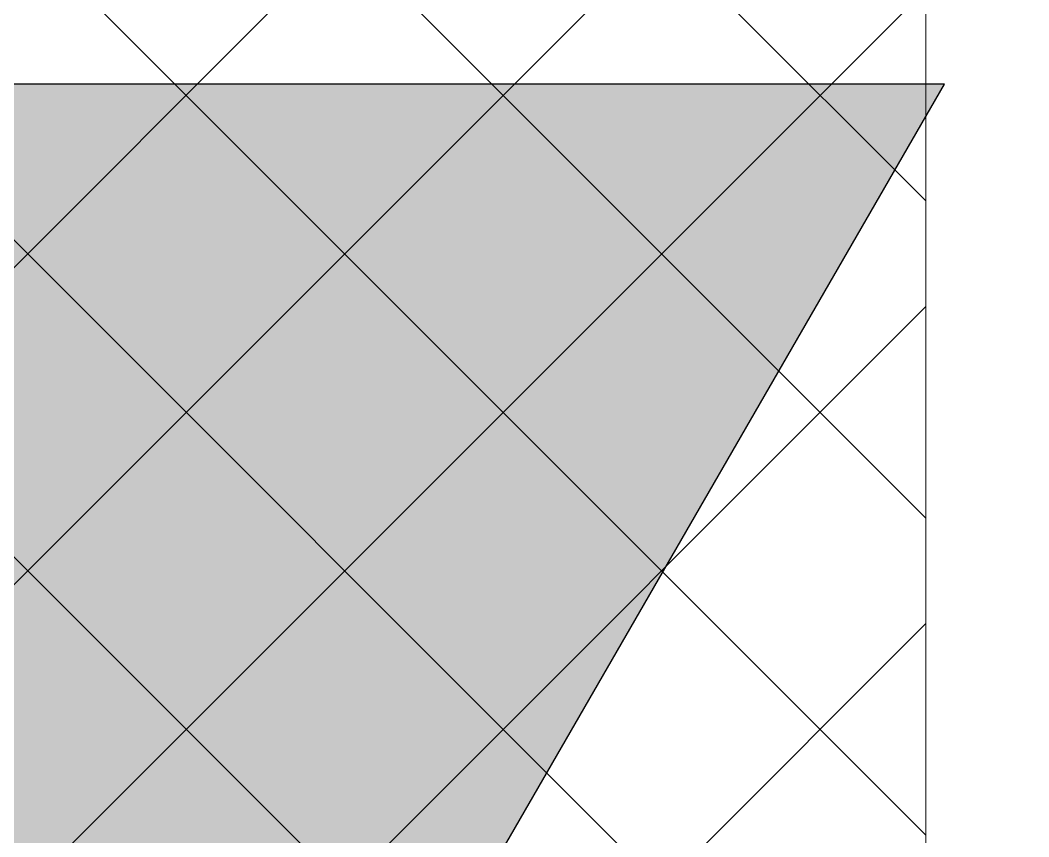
# Model space of a CAD drawing. Header units: millimetres. Extents: x 652554 to 1678317, y -308114 to 170803.
# Drawn here: x 755532.1 to 755757.1, y 154087.6 to 154269.8 of the extents above; entities that cross this region are included whole.
import ezdxf

# ---------------------------------------------------------------- set-up
doc = ezdxf.new("R2010")
doc.units = ezdxf.units.MM
for name, color, linetype, lineweight in [('A-GENM', 1, 'Continuous', 9), ('A-GLAZ-CURT', 2, 'Continuous', 9), ('G-ANNO-SPOR', 3, 'Continuous', 9)]:
    doc.layers.add(name, color=color, linetype=linetype, lineweight=lineweight)

# ---------------------------------------------------------------- blocks, each defined once
blk = doc.blocks.new('DPA_CP_Fence Type D - Fence Post Left w MRTA Logo-15315861-2240-01 ENTRANCE 2 ELEVATION 2')
at = {"layer": 'A-GLAZ-CURT'}
h = blk.add_hatch(dxfattribs=at)
h.set_pattern_fill('FP_14', color=256, style=0, pattern_type=2)
h.set_pattern_definition([(45, (-16308.714, 101220), (-35.35533905932738, 35.35533905932738), []), (135, (-16308.714, 101220), (-35.35533905932738, -35.35533905932737), [])])
h.paths.add_polyline_path([(-16158.99284360619, 101269.8683475028), (-15621.49284360621, 101269.8683475028), (-15621.49284360621, 102030.0000000003), (-15623.49284360621, 102030.0000000003), (-15623.49284360621, 102080.0000000003), (-15621.49284360621, 102080.0000000003), (-15621.49284360621, 102180.0000000003), (-15601.29096996294, 102198.8990282256), (-15583.52570999661, 102209.8847019811), (-15565.03904005489, 102216.6499188311), (-15549.82816553666, 102219.0432060574), (-15538.99284360621, 102220.0000000003), (-15512.89202544471, 102216.395604002), (-15498.01275869091, 102211.2965206788), (-15485.19939820054, 102204.3264668591), (-15471.57405670641, 102194.9377364324), (-15456.49284360621, 102180.0000000003), (-15456.49284360621, 102080.0000000003), (-15454.49284360622, 102080.0000000003), (-15454.49284360622, 102030.0000000003), (-15456.49284360621, 102030.0000000003), (-15456.49284360621, 101450.0000000003), (-15121.20978921773, 101450.0000000003), (-15121.20978921773, 101320.0000000002), (-15034.59933444694, 101320.0000000001), (-15035.11016279712, 103151.6860431804), (-15051.01090235208, 103162.2973133036), (-15068.53149928672, 103168.4472148159), (-15083.71358904889, 103170.1316524979), (-16178.99284360621, 103170.1316524979), (-16178.99284360622, 102049.9999999999), (-16158.99284360622, 102049.9999999999), (-16158.99284360622, 102170.0000000003), (-16143.99284360621, 102170.0000000003), (-16143.99284360621, 102155.0000000003), (-16128.99284360622, 102155.0000000003), (-16128.99284360622, 102140.0000000003), (-16108.99284360621, 102140.0000000003), (-16108.99284360621, 101400.0000000003), (-16128.99284360622, 101400.0000000003), (-16128.99284360622, 101385.0000000003), (-16143.99284360621, 101385.0000000003), (-16143.99284360621, 101370.0000000003), (-16158.99284360622, 101370.0000000003), (-16158.99284360622, 101311.2848782787)])
h.paths.add_polyline_path([(-15502.00273698123, 102212.9981524992), (-15503.49739282399, 102213.447769165), (-15503.29250435286, 102213.3672510129)])
blk = doc.blocks.new('BOLLARD - BOLLARD-V452-2240-01 ENTRANCE 2 ELEVATION 2')
at = {"layer": 'A-GENM'}
blk.add_line((-15621.49284360623, 102180.0000000003), (-15621.49284360623, 101230.0000000003), dxfattribs=at)
blk = doc.blocks.new('Spot Elevations - Section Scale 100-10802364-2240-01 ENTRANCE 2 ELEVATION 2')
at = {"layer": 'G-ANNO-SPOR'}
blk.add_hatch(color=256, dxfattribs=at).paths.add_polyline_path([(-44663.47725435437, 101570.0000000001), (-44865.02307949257, 101220.9123908073), (-45066.56890463078, 101570.0000000001)])
at = {"layer": 'G-ANNO-SPOR', "lineweight": 25}
for p, q in [((-44663.47725435437, 101570.0000000001), (-45066.56890463078, 101570.0000000001)), ((-44865.02307949257, 101220.9123908073), (-44663.47725435437, 101570.0000000001))]:
    blk.add_line(p, q, dxfattribs=at)

msp = doc.modelspace()

# ---------------------------------------------------------------- block references
at = {"layer": 'A-GENM'}
msp.add_blockref('BOLLARD - BOLLARD-V452-2240-01 ENTRANCE 2 ELEVATION 2', (771355.5694218514, 52685.49517431902), dxfattribs=at)
at = {"layer": 'A-GLAZ-CURT'}
msp.add_blockref('DPA_CP_Fence Type D - Fence Post Left w MRTA Logo-15315861-2240-01 ENTRANCE 2 ELEVATION 2', (771355.5694218514, 52685.49517431902), dxfattribs=at)
at = {"layer": 'G-ANNO-SPOR', "lineweight": 25}
msp.add_blockref('Spot Elevations - Section Scale 100-10802364-2240-01 ENTRANCE 2 ELEVATION 2', (800401.7398925222, 52685.49517431902), dxfattribs=at)

doc.saveas('drawing.dxf')
